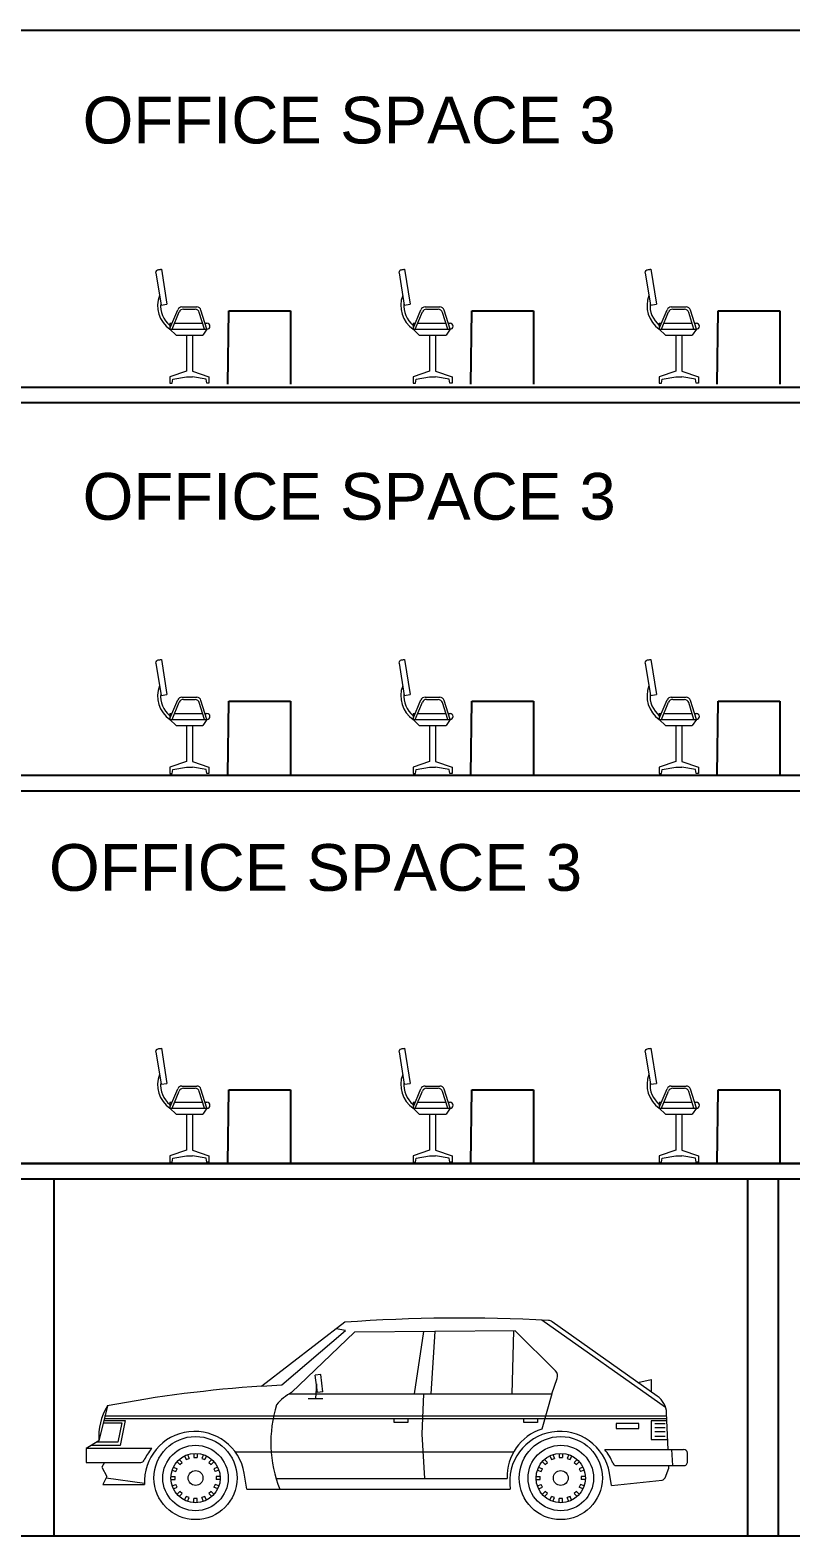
# Model space of a CAD drawing. Header units: millimetres. Extents: x 587797 to 2274247, y 1711 to 439204.
# Drawn here: x 968574 to 975924, y 232989 to 247540 of the extents above; entities that cross this region are included whole.
import ezdxf

# ---------------------------------------------------------------- set-up
doc = ezdxf.new("R2010")
doc.units = ezdxf.units.MM
doc.layers.add('finiture', color=7, linetype='Continuous', lineweight=20)
doc.styles.get("Standard").update_dxf_attribs({"font": 'arial.ttf'})

msp = doc.modelspace()

# ---------------------------------------------------------------- linework, layer by layer
for p, q in [((961716.654, 247539.945, -583.672), (981486.654, 247539.945, -583.672)), ((970483.237, 244118.407, -583.672), (970493.217, 244826.549, -583.672)), ((970493.217, 244826.549, -583.672), (971089.175, 244826.549, -583.672)), ((971089.175, 244826.549, -583.672), (971089.175, 244118.407, -583.672)), ((972832.693, 244118.407, -583.672), (972842.673, 244826.549, -583.672)), ((972842.673, 244826.549, -583.672), (973438.631, 244826.549, -583.672)), ((973438.631, 244826.549, -583.672), (973438.631, 244118.407, -583.672)), ((975211.515, 244118.407, -583.672), (975221.495, 244826.549, -583.672)), ((975221.495, 244826.549, -583.672), (975817.453, 244826.549, -583.672)), ((975817.453, 244826.549, -583.672), (975817.453, 244118.407, -583.672)), ((961716.654, 244089.945, -583.672), (984636.654, 244089.945, -583.672)), ((961716.654, 243939.945, -583.672), (984636.654, 243939.945, -583.672)), ((970483.237, 240347.112, -583.672), (970493.217, 241055.253, -583.672)), ((970493.217, 241055.253, -583.672), (971089.175, 241055.253, -583.672)), ((971089.175, 241055.253, -583.672), (971089.175, 240347.112, -583.672)), ((972832.693, 240347.112, -583.672), (972842.673, 241055.253, -583.672)), ((972842.673, 241055.253, -583.672), (973438.631, 241055.253, -583.672)), ((973438.631, 241055.253, -583.672), (973438.631, 240347.112, -583.672)), ((975211.515, 240347.112, -583.672), (975221.495, 241055.253, -583.672)), ((975221.495, 241055.253, -583.672), (975817.453, 241055.253, -583.672)), ((975817.453, 241055.253, -583.672), (975817.453, 240347.112, -583.672)), ((961716.654, 240339.945, -583.672), (981486.654, 240339.945, -583.672)), ((961716.654, 240189.945, -583.672), (981486.654, 240189.945, -583.672)), ((970483.237, 236589.945, -583.672), (970493.217, 237298.087, -583.672)), ((970493.217, 237298.087, -583.672), (971089.175, 237298.087, -583.672)), ((971089.175, 237298.087, -583.672), (971089.175, 236589.945, -583.672)), ((972832.693, 236589.945, -583.672), (972842.673, 237298.087, -583.672)), ((972842.673, 237298.087, -583.672), (973438.631, 237298.087, -583.672)), ((973438.631, 237298.087, -583.672), (973438.631, 236589.945, -583.672)), ((975211.515, 236589.945, -583.672), (975221.495, 237298.087, -583.672)), ((975221.495, 237298.087, -583.672), (975817.453, 237298.087, -583.672)), ((975817.453, 237298.087, -583.672), (975817.453, 236589.945, -583.672)), ((961454.571, 236589.03, -583.672), (1042054.571, 236589.03, -583.672)), ((961716.654, 236589.945, -583.672), (1041836.654, 236589.945, -583.672)), ((961684.571, 236439.03, -583.672), (1042054.571, 236439.03, -583.672)), ((968506.09, 236439.03, -583.672), (975506.09, 236439.03, -583.672)), ((968806.09, 232989.047, -583.672), (968806.09, 236439.03, -583.672)), ((975506.09, 236439.03, -583.672), (975506.09, 233589.03, -583.672)), ((975506.09, 236439.03, -583.672), (975506.09, 232989.047, -583.672)), ((975806.09, 232989.047, -583.672), (975806.09, 236439.03, -583.672)), ((957442.62, 232989.047, -583.672), (1042054.571, 232989.047, -583.672))]:
    msp.add_line(p, q)
at = {"layer": 'finiture', "linetype": 'Continuous'}
for p, q in [((969789.584, 245195.36, -583.672), (969838.855, 244881.495, -583.672)), ((969842.936, 245229.503, -583.672), (969896.155, 244890.49, -583.672)), ((972139.04, 245195.36, -583.672), (972188.311, 244881.495, -583.672)), ((972192.391, 245229.503, -583.672), (972245.61, 244890.49, -583.672)), ((974517.862, 245195.36, -583.672), (974567.133, 244881.495, -583.672)), ((974571.214, 245229.503, -583.672), (974624.433, 244890.49, -583.672)), ((969838.855, 244881.495, -583.672), (969896.155, 244890.49, -583.672)), ((969924.882, 244657.536, -583.672), (970000.513, 244838.056, -583.672)), ((969944.943, 244649.131, -583.672), (970014.982, 244816.305, -583.672)), ((970040.635, 244864.747, -583.672), (970183.211, 244864.747, -583.672)), ((970055.104, 244842.997, -583.672), (970167.243, 244842.997, -583.672)), ((970259.933, 244649.49, -583.672), (970208.746, 244812.526, -583.672)), ((970282.73, 244649.49, -583.672), (970224.715, 244834.276, -583.672)), ((972188.311, 244881.495, -583.672), (972245.61, 244890.49, -583.672)), ((972274.338, 244657.536, -583.672), (972349.968, 244838.056, -583.672)), ((972294.399, 244649.131, -583.672), (972364.438, 244816.305, -583.672)), ((972390.09, 244864.747, -583.672), (972532.667, 244864.747, -583.672)), ((972404.56, 244842.997, -583.672), (972516.698, 244842.997, -583.672)), ((972609.389, 244649.49, -583.672), (972558.202, 244812.526, -583.672)), ((972632.186, 244649.49, -583.672), (972574.17, 244834.276, -583.672)), ((974567.133, 244881.495, -583.672), (974624.433, 244890.49, -583.672)), ((974653.16, 244657.536, -583.672), (974728.791, 244838.056, -583.672)), ((974673.221, 244649.131, -583.672), (974743.261, 244816.305, -583.672)), ((974768.913, 244864.747, -583.672), (974911.489, 244864.747, -583.672)), ((974783.383, 244842.997, -583.672), (974895.521, 244842.997, -583.672)), ((974988.211, 244649.49, -583.672), (974937.024, 244812.526, -583.672)), ((975011.008, 244649.49, -583.672), (974952.993, 244834.276, -583.672)), ((969924.882, 244707.491, -583.672), (969924.882, 244649.49, -583.672)), ((969924.882, 244707.491, -583.672), (969945.811, 244707.491, -583.672)), ((969924.882, 244649.49, -583.672), (970282.73, 244649.49, -583.672)), ((969924.882, 244649.49, -583.672), (969984.291, 244591.886, -583.672)), ((969969.394, 244707.491, -583.672), (970241.723, 244707.491, -583.672)), ((970282.73, 244649.49, -583.672), (970242.68, 244591.886, -583.672)), ((970264.52, 244707.491, -583.672), (970282.73, 244707.491, -583.672)), ((972274.338, 244707.491, -583.672), (972274.338, 244649.49, -583.672)), ((972274.338, 244707.491, -583.672), (972295.267, 244707.491, -583.672)), ((972274.338, 244649.49, -583.672), (972632.186, 244649.49, -583.672)), ((972274.338, 244649.49, -583.672), (972333.747, 244591.886, -583.672)), ((972318.849, 244707.491, -583.672), (972591.178, 244707.491, -583.672)), ((972632.186, 244649.49, -583.672), (972592.136, 244591.886, -583.672)), ((972613.976, 244707.491, -583.672), (972632.186, 244707.491, -583.672)), ((974653.16, 244707.491, -583.672), (974653.16, 244649.49, -583.672)), ((974653.16, 244707.491, -583.672), (974674.089, 244707.491, -583.672)), ((974653.16, 244649.49, -583.672), (975011.008, 244649.49, -583.672)), ((974653.16, 244649.49, -583.672), (974712.569, 244591.886, -583.672)), ((974697.672, 244707.491, -583.672), (974970.001, 244707.491, -583.672)), ((975011.008, 244649.49, -583.672), (974970.958, 244591.886, -583.672)), ((974992.798, 244707.491, -583.672), (975011.008, 244707.491, -583.672)), ((969984.291, 244591.886, -583.672), (970242.68, 244591.886, -583.672)), ((970084.485, 244591.886, -583.672), (970084.485, 244243.721, -583.672)), ((970142.486, 244591.886, -583.672), (970142.486, 244243.721, -583.672)), ((972333.747, 244591.886, -583.672), (972592.136, 244591.886, -583.672)), ((972433.941, 244591.886, -583.672), (972433.941, 244243.721, -583.672)), ((972491.942, 244591.886, -583.672), (972491.942, 244243.721, -583.672)), ((974712.569, 244591.886, -583.672), (974970.958, 244591.886, -583.672)), ((974812.763, 244591.886, -583.672), (974812.763, 244243.721, -583.672)), ((974870.764, 244591.886, -583.672), (974870.764, 244243.721, -583.672)), ((970084.485, 244243.721, -583.672), (969924.882, 244189.084, -583.672)), ((969924.882, 244189.084, -583.672), (969924.882, 244127.478, -583.672)), ((969946.825, 244127.478, -583.672), (969953.611, 244166.619, -583.672)), ((969953.611, 244166.619, -583.672), (970084.485, 244189.084, -583.672)), ((970084.485, 244189.084, -583.672), (970142.486, 244189.084, -583.672)), ((970142.486, 244243.721, -583.672), (970302.089, 244189.084, -583.672)), ((970273.36, 244166.619, -583.672), (970142.486, 244189.084, -583.672)), ((970280.147, 244127.478, -583.672), (970273.36, 244166.619, -583.672)), ((970302.089, 244189.084, -583.672), (970302.089, 244127.478, -583.672)), ((972433.941, 244243.721, -583.672), (972274.338, 244189.084, -583.672)), ((972274.338, 244189.084, -583.672), (972274.338, 244127.478, -583.672)), ((972296.28, 244127.478, -583.672), (972303.067, 244166.619, -583.672)), ((972303.067, 244166.619, -583.672), (972433.941, 244189.084, -583.672)), ((972433.941, 244189.084, -583.672), (972491.942, 244189.084, -583.672)), ((972491.942, 244243.721, -583.672), (972651.545, 244189.084, -583.672)), ((972622.816, 244166.619, -583.672), (972491.942, 244189.084, -583.672)), ((972629.602, 244127.478, -583.672), (972622.816, 244166.619, -583.672)), ((972651.545, 244189.084, -583.672), (972651.545, 244127.478, -583.672)), ((974812.763, 244243.721, -583.672), (974653.16, 244189.084, -583.672)), ((974653.16, 244189.084, -583.672), (974653.16, 244127.478, -583.672)), ((974675.103, 244127.478, -583.672), (974681.889, 244166.619, -583.672)), ((974681.889, 244166.619, -583.672), (974812.763, 244189.084, -583.672)), ((974812.763, 244189.084, -583.672), (974870.764, 244189.084, -583.672)), ((974870.764, 244243.721, -583.672), (975030.367, 244189.084, -583.672)), ((975001.638, 244166.619, -583.672), (974870.764, 244189.084, -583.672)), ((975008.425, 244127.478, -583.672), (975001.638, 244166.619, -583.672)), ((975030.367, 244189.084, -583.672), (975030.367, 244127.478, -583.672)), ((969924.882, 244127.478, -583.672), (969946.825, 244127.478, -583.672)), ((970302.089, 244127.478, -583.672), (970280.147, 244127.478, -583.672)), ((972274.338, 244127.478, -583.672), (972296.28, 244127.478, -583.672)), ((972651.545, 244127.478, -583.672), (972629.602, 244127.478, -583.672)), ((974653.16, 244127.478, -583.672), (974675.103, 244127.478, -583.672)), ((975030.367, 244127.478, -583.672), (975008.425, 244127.478, -583.672)), ((969789.584, 241424.064, -583.672), (969838.855, 241110.199, -583.672)), ((969842.936, 241458.208, -583.672), (969896.155, 241119.194, -583.672)), ((972139.04, 241424.064, -583.672), (972188.311, 241110.199, -583.672)), ((972192.391, 241458.208, -583.672), (972245.61, 241119.194, -583.672)), ((974517.862, 241424.064, -583.672), (974567.133, 241110.199, -583.672)), ((974571.214, 241458.208, -583.672), (974624.433, 241119.194, -583.672)), ((969838.855, 241110.199, -583.672), (969896.155, 241119.194, -583.672)), ((972188.311, 241110.199, -583.672), (972245.61, 241119.194, -583.672)), ((974567.133, 241110.199, -583.672), (974624.433, 241119.194, -583.672)), ((969924.882, 240886.24, -583.672), (970000.513, 241066.76, -583.672)), ((969944.943, 240877.836, -583.672), (970014.982, 241045.009, -583.672)), ((970040.635, 241093.451, -583.672), (970183.211, 241093.451, -583.672)), ((970055.104, 241071.701, -583.672), (970167.243, 241071.701, -583.672)), ((970259.933, 240878.194, -583.672), (970208.746, 241041.23, -583.672)), ((970282.73, 240878.194, -583.672), (970224.715, 241062.981, -583.672)), ((972274.338, 240886.24, -583.672), (972349.968, 241066.76, -583.672)), ((972294.399, 240877.836, -583.672), (972364.438, 241045.009, -583.672)), ((972390.09, 241093.451, -583.672), (972532.667, 241093.451, -583.672)), ((972404.56, 241071.701, -583.672), (972516.698, 241071.701, -583.672)), ((972609.389, 240878.194, -583.672), (972558.202, 241041.23, -583.672)), ((972632.186, 240878.194, -583.672), (972574.17, 241062.981, -583.672)), ((974653.16, 240886.24, -583.672), (974728.791, 241066.76, -583.672)), ((974673.221, 240877.836, -583.672), (974743.261, 241045.009, -583.672)), ((974768.913, 241093.451, -583.672), (974911.489, 241093.451, -583.672)), ((974783.383, 241071.701, -583.672), (974895.521, 241071.701, -583.672)), ((974988.211, 240878.194, -583.672), (974937.024, 241041.23, -583.672)), ((975011.008, 240878.194, -583.672), (974952.993, 241062.981, -583.672)), ((969924.882, 240936.195, -583.672), (969924.882, 240878.194, -583.672)), ((969924.882, 240936.195, -583.672), (969945.811, 240936.195, -583.672)), ((969924.882, 240878.194, -583.672), (970282.73, 240878.194, -583.672)), ((969924.882, 240878.194, -583.672), (969984.291, 240820.59, -583.672)), ((969969.394, 240936.195, -583.672), (970241.723, 240936.195, -583.672)), ((969984.291, 240820.59, -583.672), (970242.68, 240820.59, -583.672)), ((970084.485, 240820.59, -583.672), (970084.485, 240472.425, -583.672)), ((970142.486, 240820.59, -583.672), (970142.486, 240472.425, -583.672)), ((970282.73, 240878.194, -583.672), (970242.68, 240820.59, -583.672)), ((970264.52, 240936.195, -583.672), (970282.73, 240936.195, -583.672)), ((972274.338, 240936.195, -583.672), (972274.338, 240878.194, -583.672)), ((972274.338, 240936.195, -583.672), (972295.267, 240936.195, -583.672)), ((972274.338, 240878.194, -583.672), (972632.186, 240878.194, -583.672)), ((972274.338, 240878.194, -583.672), (972333.747, 240820.59, -583.672)), ((972318.849, 240936.195, -583.672), (972591.178, 240936.195, -583.672)), ((972333.747, 240820.59, -583.672), (972592.136, 240820.59, -583.672)), ((972433.941, 240820.59, -583.672), (972433.941, 240472.425, -583.672)), ((972491.942, 240820.59, -583.672), (972491.942, 240472.425, -583.672)), ((972632.186, 240878.194, -583.672), (972592.136, 240820.59, -583.672)), ((972613.976, 240936.195, -583.672), (972632.186, 240936.195, -583.672)), ((974653.16, 240936.195, -583.672), (974653.16, 240878.194, -583.672)), ((974653.16, 240936.195, -583.672), (974674.089, 240936.195, -583.672)), ((974653.16, 240878.194, -583.672), (975011.008, 240878.194, -583.672)), ((974653.16, 240878.194, -583.672), (974712.569, 240820.59, -583.672)), ((974697.672, 240936.195, -583.672), (974970.001, 240936.195, -583.672)), ((974712.569, 240820.59, -583.672), (974970.958, 240820.59, -583.672)), ((974812.763, 240820.59, -583.672), (974812.763, 240472.425, -583.672)), ((974870.764, 240820.59, -583.672), (974870.764, 240472.425, -583.672)), ((975011.008, 240878.194, -583.672), (974970.958, 240820.59, -583.672)), ((974992.798, 240936.195, -583.672), (975011.008, 240936.195, -583.672)), ((970084.485, 240472.425, -583.672), (969924.882, 240417.788, -583.672)), ((969924.882, 240417.788, -583.672), (969924.882, 240356.182, -583.672)), ((969946.825, 240356.182, -583.672), (969953.611, 240395.323, -583.672)), ((969953.611, 240395.323, -583.672), (970084.485, 240417.788, -583.672)), ((970084.485, 240417.788, -583.672), (970142.486, 240417.788, -583.672)), ((970142.486, 240472.425, -583.672), (970302.089, 240417.788, -583.672)), ((970273.36, 240395.323, -583.672), (970142.486, 240417.788, -583.672)), ((970280.147, 240356.182, -583.672), (970273.36, 240395.323, -583.672)), ((970302.089, 240417.788, -583.672), (970302.089, 240356.182, -583.672)), ((972433.941, 240472.425, -583.672), (972274.338, 240417.788, -583.672)), ((972274.338, 240417.788, -583.672), (972274.338, 240356.182, -583.672)), ((972296.28, 240356.182, -583.672), (972303.067, 240395.323, -583.672)), ((972303.067, 240395.323, -583.672), (972433.941, 240417.788, -583.672)), ((972433.941, 240417.788, -583.672), (972491.942, 240417.788, -583.672)), ((972491.942, 240472.425, -583.672), (972651.545, 240417.788, -583.672)), ((972622.816, 240395.323, -583.672), (972491.942, 240417.788, -583.672)), ((972629.602, 240356.182, -583.672), (972622.816, 240395.323, -583.672)), ((972651.545, 240417.788, -583.672), (972651.545, 240356.182, -583.672)), ((974812.763, 240472.425, -583.672), (974653.16, 240417.788, -583.672)), ((974653.16, 240417.788, -583.672), (974653.16, 240356.182, -583.672)), ((974675.103, 240356.182, -583.672), (974681.889, 240395.323, -583.672)), ((974681.889, 240395.323, -583.672), (974812.763, 240417.788, -583.672)), ((974812.763, 240417.788, -583.672), (974870.764, 240417.788, -583.672)), ((974870.764, 240472.425, -583.672), (975030.367, 240417.788, -583.672)), ((975001.638, 240395.323, -583.672), (974870.764, 240417.788, -583.672)), ((975008.425, 240356.182, -583.672), (975001.638, 240395.323, -583.672)), ((975030.367, 240417.788, -583.672), (975030.367, 240356.182, -583.672)), ((969924.882, 240356.182, -583.672), (969946.825, 240356.182, -583.672)), ((970302.089, 240356.182, -583.672), (970280.147, 240356.182, -583.672)), ((972274.338, 240356.182, -583.672), (972296.28, 240356.182, -583.672)), ((972651.545, 240356.182, -583.672), (972629.602, 240356.182, -583.672)), ((974653.16, 240356.182, -583.672), (974675.103, 240356.182, -583.672)), ((975030.367, 240356.182, -583.672), (975008.425, 240356.182, -583.672)), ((969789.584, 237666.898, -583.672), (969838.855, 237353.033, -583.672)), ((969842.936, 237701.041, -583.672), (969896.155, 237362.028, -583.672)), ((972139.04, 237666.898, -583.672), (972188.311, 237353.033, -583.672)), ((972192.391, 237701.041, -583.672), (972245.61, 237362.028, -583.672)), ((974517.862, 237666.898, -583.672), (974567.133, 237353.033, -583.672)), ((974571.214, 237701.041, -583.672), (974624.433, 237362.028, -583.672)), ((969838.855, 237353.033, -583.672), (969896.155, 237362.028, -583.672)), ((970040.635, 237336.285, -583.672), (970183.211, 237336.285, -583.672)), ((972188.311, 237353.033, -583.672), (972245.61, 237362.028, -583.672)), ((972390.09, 237336.285, -583.672), (972532.667, 237336.285, -583.672)), ((974567.133, 237353.033, -583.672), (974624.433, 237362.028, -583.672)), ((974768.913, 237336.285, -583.672), (974911.489, 237336.285, -583.672)), ((969924.882, 237129.074, -583.672), (970000.513, 237309.594, -583.672)), ((969944.943, 237120.67, -583.672), (970014.982, 237287.843, -583.672)), ((970055.104, 237314.535, -583.672), (970167.243, 237314.535, -583.672)), ((970259.933, 237121.028, -583.672), (970208.746, 237284.064, -583.672)), ((970282.73, 237121.028, -583.672), (970224.715, 237305.815, -583.672)), ((972274.338, 237129.074, -583.672), (972349.968, 237309.594, -583.672)), ((972294.399, 237120.67, -583.672), (972364.438, 237287.843, -583.672)), ((972404.56, 237314.535, -583.672), (972516.698, 237314.535, -583.672)), ((972609.389, 237121.028, -583.672), (972558.202, 237284.064, -583.672)), ((972632.186, 237121.028, -583.672), (972574.17, 237305.815, -583.672)), ((974653.16, 237129.074, -583.672), (974728.791, 237309.594, -583.672)), ((974673.221, 237120.67, -583.672), (974743.261, 237287.843, -583.672)), ((974783.383, 237314.535, -583.672), (974895.521, 237314.535, -583.672)), ((974988.211, 237121.028, -583.672), (974937.024, 237284.064, -583.672)), ((975011.008, 237121.028, -583.672), (974952.993, 237305.815, -583.672)), ((969924.882, 237179.029, -583.672), (969924.882, 237121.028, -583.672)), ((969924.882, 237179.029, -583.672), (969945.811, 237179.029, -583.672)), ((969924.882, 237121.028, -583.672), (970282.73, 237121.028, -583.672)), ((969924.882, 237121.028, -583.672), (969984.291, 237063.424, -583.672)), ((969969.394, 237179.029, -583.672), (970241.723, 237179.029, -583.672)), ((969984.291, 237063.424, -583.672), (970242.68, 237063.424, -583.672)), ((970084.485, 237063.424, -583.672), (970084.485, 236715.259, -583.672)), ((970142.486, 237063.424, -583.672), (970142.486, 236715.259, -583.672)), ((970282.73, 237121.028, -583.672), (970242.68, 237063.424, -583.672)), ((970264.52, 237179.029, -583.672), (970282.73, 237179.029, -583.672)), ((972274.338, 237179.029, -583.672), (972274.338, 237121.028, -583.672)), ((972274.338, 237179.029, -583.672), (972295.267, 237179.029, -583.672)), ((972274.338, 237121.028, -583.672), (972632.186, 237121.028, -583.672)), ((972274.338, 237121.028, -583.672), (972333.747, 237063.424, -583.672)), ((972318.849, 237179.029, -583.672), (972591.178, 237179.029, -583.672)), ((972333.747, 237063.424, -583.672), (972592.136, 237063.424, -583.672)), ((972433.941, 237063.424, -583.672), (972433.941, 236715.259, -583.672)), ((972491.942, 237063.424, -583.672), (972491.942, 236715.259, -583.672)), ((972632.186, 237121.028, -583.672), (972592.136, 237063.424, -583.672)), ((972613.976, 237179.029, -583.672), (972632.186, 237179.029, -583.672)), ((974653.16, 237179.029, -583.672), (974653.16, 237121.028, -583.672)), ((974653.16, 237179.029, -583.672), (974674.089, 237179.029, -583.672)), ((974653.16, 237121.028, -583.672), (975011.008, 237121.028, -583.672)), ((974653.16, 237121.028, -583.672), (974712.569, 237063.424, -583.672)), ((974697.672, 237179.029, -583.672), (974970.001, 237179.029, -583.672)), ((974712.569, 237063.424, -583.672), (974970.958, 237063.424, -583.672)), ((974812.763, 237063.424, -583.672), (974812.763, 236715.259, -583.672)), ((974870.764, 237063.424, -583.672), (974870.764, 236715.259, -583.672)), ((975011.008, 237121.028, -583.672), (974970.958, 237063.424, -583.672)), ((974992.798, 237179.029, -583.672), (975011.008, 237179.029, -583.672)), ((970084.485, 236715.259, -583.672), (969924.882, 236660.622, -583.672)), ((969924.882, 236660.622, -583.672), (969924.882, 236599.016, -583.672)), ((969924.882, 236599.016, -583.672), (969946.825, 236599.016, -583.672)), ((969946.825, 236599.016, -583.672), (969953.611, 236638.157, -583.672)), ((969953.611, 236638.157, -583.672), (970084.485, 236660.622, -583.672)), ((970084.485, 236660.622, -583.672), (970142.486, 236660.622, -583.672)), ((970142.486, 236715.259, -583.672), (970302.089, 236660.622, -583.672)), ((970273.36, 236638.157, -583.672), (970142.486, 236660.622, -583.672)), ((970280.147, 236599.016, -583.672), (970273.36, 236638.157, -583.672)), ((970302.089, 236599.016, -583.672), (970280.147, 236599.016, -583.672)), ((970302.089, 236660.622, -583.672), (970302.089, 236599.016, -583.672)), ((972433.941, 236715.259, -583.672), (972274.338, 236660.622, -583.672)), ((972274.338, 236660.622, -583.672), (972274.338, 236599.016, -583.672)), ((972274.338, 236599.016, -583.672), (972296.28, 236599.016, -583.672)), ((972296.28, 236599.016, -583.672), (972303.067, 236638.157, -583.672)), ((972303.067, 236638.157, -583.672), (972433.941, 236660.622, -583.672)), ((972433.941, 236660.622, -583.672), (972491.942, 236660.622, -583.672)), ((972491.942, 236715.259, -583.672), (972651.545, 236660.622, -583.672)), ((972622.816, 236638.157, -583.672), (972491.942, 236660.622, -583.672)), ((972629.602, 236599.016, -583.672), (972622.816, 236638.157, -583.672)), ((972651.545, 236599.016, -583.672), (972629.602, 236599.016, -583.672)), ((972651.545, 236660.622, -583.672), (972651.545, 236599.016, -583.672)), ((974812.763, 236715.259, -583.672), (974653.16, 236660.622, -583.672)), ((974653.16, 236660.622, -583.672), (974653.16, 236599.016, -583.672)), ((974653.16, 236599.016, -583.672), (974675.103, 236599.016, -583.672)), ((974675.103, 236599.016, -583.672), (974681.889, 236638.157, -583.672)), ((974681.889, 236638.157, -583.672), (974812.763, 236660.622, -583.672)), ((974812.763, 236660.622, -583.672), (974870.764, 236660.622, -583.672)), ((974870.764, 236715.259, -583.672), (975030.367, 236660.622, -583.672)), ((975001.638, 236638.157, -583.672), (974870.764, 236660.622, -583.672)), ((975008.425, 236599.016, -583.672), (975001.638, 236638.157, -583.672)), ((975030.367, 236599.016, -583.672), (975008.425, 236599.016, -583.672)), ((975030.367, 236660.622, -583.672), (975030.367, 236599.016, -583.672))]:
    msp.add_line(p, q, dxfattribs=at)
at = {"layer": 'finiture'}
for p, q in [((971614.818, 235053.945, -583.672), (970811.453, 234435.336, -583.672)), ((974714.381, 234228.843, -583.672), (973518.898, 235074.376, -583.672)), ((974633.523, 234340.132, -583.672), (973618.884, 235057.857, -583.672)), ((971007.512, 234450.117, -583.672), (971620.904, 234975.26, -583.672)), ((971708.718, 234956.567, -583.672), (971100.108, 234374.475, -583.672)), ((971620.904, 234975.26, -583.672), (971530.047, 234988.736, -583.672)), ((973259.804, 234970.478, -583.672), (971708.718, 234956.567, -583.672)), ((972375.58, 234962.653, -583.672), (972284.289, 234360.999, -583.672)), ((972485.565, 234963.523, -583.672), (972446.875, 234360.999, -583.672)), ((973244.588, 234970.478, -583.672), (973229.808, 234360.999, -583.672)), ((973650.183, 234583.141, -583.672), (973259.804, 234970.478, -583.672)), ((970811.453, 234435.336, -583.672), (971007.512, 234450.117, -583.672)), ((971381.373, 234547.929, -583.672), (971328.771, 234540.973, -583.672)), ((971351.377, 234373.171, -583.672), (971328.771, 234540.973, -583.672)), ((971340.074, 234457.072, -583.672), (971331.38, 234316.222, -583.672)), ((971403.543, 234380.126, -583.672), (971381.373, 234547.929, -583.672)), ((973615.84, 234360.999, -583.672), (973667.138, 234509.239, -583.672)), ((974446.158, 234472.722, -583.672), (974573.532, 234500.544, -583.672)), ((974573.532, 234500.544, -583.672), (974573.966, 234382.3, -583.672)), ((971076.198, 234360.999, -583.672), (973615.84, 234360.999, -583.672)), ((971260.955, 234316.222, -583.672), (971401.804, 234316.222, -583.672)), ((971403.543, 234380.126, -583.672), (971351.377, 234373.171, -583.672)), ((972376.015, 234360.999, -583.672), (972359.061, 233973.227, -583.672)), ((973615.84, 234360.999, -583.672), (973518.028, 234021.481, -583.672)), ((974573.966, 234388.386, -583.672), (974573.966, 234388.386, -583.672)), ((969319.924, 234245.798, -583.672), (969239.066, 233906.28, -583.672)), ((969291.232, 234150.594, -583.672), (974724.815, 234150.594, -583.672)), ((969291.232, 234124.51, -583.672), (974726.119, 234124.51, -583.672)), ((972090.838, 234084.951, -583.672), (972090.838, 234124.51, -583.672)), ((972223.428, 234124.51, -583.672), (972223.428, 234084.951, -583.672)), ((973345.009, 234084.951, -583.672), (973345.009, 234124.51, -583.672)), ((973477.164, 234124.51, -583.672), (973477.164, 234084.951, -583.672)), ((974739.161, 233824.552, -583.672), (974723.511, 234175.373, -583.672)), ((969280.799, 234080.603, -583.672), (969458.6, 234080.603, -583.672)), ((969286.45, 234104.513, -583.672), (969493.378, 234104.513, -583.672)), ((969458.6, 234080.603, -583.672), (969420.779, 233893.673, -583.672)), ((969493.378, 234104.513, -583.672), (969445.124, 233862.373, -583.672)), ((972223.428, 234084.951, -583.672), (972090.838, 234084.951, -583.672)), ((973477.164, 234084.951, -583.672), (973345.009, 234084.951, -583.672)), ((974454.853, 234074.083, -583.672), (974237.057, 234074.083, -583.672)), ((974237.057, 234074.083, -583.672), (974237.057, 234027.567, -583.672)), ((974237.057, 234027.567, -583.672), (974455.287, 234027.567, -583.672)), ((974455.287, 234027.567, -583.672), (974454.853, 234074.083, -583.672)), ((974575.705, 234101.905, -583.672), (974575.705, 233919.756, -583.672)), ((974726.988, 234101.905, -583.672), (974575.705, 234101.905, -583.672)), ((974610.048, 234074.083, -583.672), (974710.034, 234074.083, -583.672)), ((974610.048, 234038.001, -583.672), (974710.034, 234038.001, -583.672)), ((974610.048, 233997.572, -583.672), (974710.034, 233997.572, -583.672)), ((969239.066, 233906.28, -583.672), (969115.17, 233832.377, -583.672)), ((969445.124, 233862.373, -583.672), (969166.032, 233862.373, -583.672)), ((969420.779, 233893.673, -583.672), (969218.199, 233893.673, -583.672)), ((972359.061, 233973.227, -583.672), (972385.144, 233543.722, -583.672)), ((974575.705, 233919.756, -583.672), (974735.248, 233919.756, -583.672)), ((974610.048, 233951.926, -583.672), (974710.034, 233951.926, -583.672)), ((969748.559, 233832.377, -583.672), (969115.17, 233832.377, -583.672)), ((969115.17, 233832.377, -583.672), (969115.17, 233699.787, -583.672)), ((969115.17, 233699.787, -583.672), (969642.922, 233699.787, -583.672)), ((969292.102, 233699.787, -583.672), (969267.757, 233654.576, -583.672)), ((969992.872, 233706.308, -583.672), (970021.129, 233678.051, -583.672)), ((970014.174, 233727.61, -583.672), (970042.431, 233699.353, -583.672)), ((970021.129, 233678.051, -583.672), (970042.431, 233699.353, -583.672)), ((970066.775, 233762.822, -583.672), (970081.99, 233725.871, -583.672)), ((970081.99, 233725.871, -583.672), (970109.812, 233737.173, -583.672)), ((970094.597, 233774.125, -583.672), (970109.812, 233737.173, -583.672)), ((970156.762, 233786.732, -583.672), (970156.762, 233746.737, -583.672)), ((970156.762, 233746.737, -583.672), (970187.193, 233746.737, -583.672)), ((970187.193, 233786.732, -583.672), (970187.193, 233746.737, -583.672)), ((970249.358, 233774.125, -583.672), (970233.708, 233737.173, -583.672)), ((970233.708, 233737.173, -583.672), (970261.965, 233725.871, -583.672)), ((970277.18, 233762.822, -583.672), (970261.965, 233725.871, -583.672)), ((970329.782, 233727.61, -583.672), (970301.525, 233699.353, -583.672)), ((970301.525, 233699.353, -583.672), (970322.826, 233678.051, -583.672)), ((970351.083, 233706.308, -583.672), (970322.826, 233678.051, -583.672)), ((970553.663, 233802.816, -583.672), (973247.631, 233802.816, -583.672)), ((973521.941, 233706.308, -583.672), (973550.198, 233678.051, -583.672)), ((973543.242, 233727.61, -583.672), (973571.499, 233699.353, -583.672)), ((973550.198, 233678.051, -583.672), (973571.499, 233699.353, -583.672)), ((973595.843, 233762.822, -583.672), (973611.059, 233725.871, -583.672)), ((973611.059, 233725.871, -583.672), (973639.315, 233737.173, -583.672)), ((973623.665, 233774.125, -583.672), (973639.315, 233737.173, -583.672)), ((973685.831, 233786.732, -583.672), (973685.831, 233746.737, -583.672)), ((973685.831, 233746.737, -583.672), (973716.261, 233746.737, -583.672)), ((973716.261, 233786.732, -583.672), (973716.261, 233746.737, -583.672)), ((973778.426, 233774.125, -583.672), (973763.211, 233737.173, -583.672)), ((973763.211, 233737.173, -583.672), (973791.033, 233725.871, -583.672)), ((973806.248, 233762.822, -583.672), (973791.033, 233725.871, -583.672)), ((973858.85, 233727.61, -583.672), (973830.593, 233699.353, -583.672)), ((973830.593, 233699.353, -583.672), (973851.894, 233678.051, -583.672)), ((973880.586, 233706.308, -583.672), (973851.894, 233678.051, -583.672)), ((974125.334, 233824.552, -583.672), (974888.27, 233824.552, -583.672)), ((974782.633, 233668.053, -583.672), (974775.677, 233824.552, -583.672)), ((974925.656, 233704.135, -583.672), (974923.917, 233789.34, -583.672)), ((969267.757, 233654.576, -583.672), (969315.142, 233563.72, -583.672)), ((969315.142, 233563.72, -583.672), (969277.321, 233484.166, -583.672)), ((969678.569, 233493.73, -583.672), (969307.752, 233548.07, -583.672)), ((969933.75, 233563.285, -583.672), (969973.745, 233563.285, -583.672)), ((969945.923, 233625.45, -583.672), (969982.874, 233610.235, -583.672)), ((969957.66, 233653.272, -583.672), (969994.611, 233638.057, -583.672)), ((969973.745, 233533.289, -583.672), (969973.745, 233563.285, -583.672)), ((969982.874, 233610.235, -583.672), (969994.611, 233638.057, -583.672)), ((970386.295, 233653.272, -583.672), (970349.344, 233638.057, -583.672)), ((970349.344, 233638.057, -583.672), (970361.081, 233610.235, -583.672)), ((970398.033, 233625.45, -583.672), (970361.081, 233610.235, -583.672)), ((970410.205, 233563.285, -583.672), (970370.211, 233563.285, -583.672)), ((970370.211, 233563.285, -583.672), (970370.211, 233533.289, -583.672)), ((970668.864, 233441.128, -583.672), (970642.781, 233594.585, -583.672)), ((970950.998, 233543.722, -583.672), (973183.293, 233543.722, -583.672)), ((973462.819, 233563.285, -583.672), (973502.813, 233563.285, -583.672)), ((973474.991, 233625.45, -583.672), (973511.942, 233610.235, -583.672)), ((973486.728, 233653.272, -583.672), (973523.68, 233638.057, -583.672)), ((973502.813, 233533.289, -583.672), (973502.813, 233563.285, -583.672)), ((973511.942, 233610.235, -583.672), (973523.68, 233638.057, -583.672)), ((973915.364, 233653.272, -583.672), (973878.412, 233638.057, -583.672)), ((973878.412, 233638.057, -583.672), (973890.15, 233610.235, -583.672)), ((973927.101, 233625.45, -583.672), (973890.15, 233610.235, -583.672)), ((973899.279, 233563.285, -583.672), (973899.279, 233533.289, -583.672)), ((973939.708, 233563.285, -583.672), (973899.279, 233563.285, -583.672)), ((974192.281, 233475.471, -583.672), (974171.849, 233594.585, -583.672)), ((974237.927, 233668.053, -583.672), (974890.009, 233668.053, -583.672)), ((974709.599, 233551.113, -583.672), (974744.377, 233642.404, -583.672)), ((974746.551, 233656.75, -583.672), (974746.116, 233668.053, -583.672)), ((969277.321, 233484.166, -583.672), (969679.004, 233484.166, -583.672)), ((969933.75, 233533.289, -583.672), (969973.745, 233533.289, -583.672)), ((969945.923, 233471.124, -583.672), (969982.874, 233486.339, -583.672)), ((969957.66, 233442.867, -583.672), (969994.611, 233458.517, -583.672)), ((969994.611, 233458.517, -583.672), (969982.874, 233486.339, -583.672)), ((969992.872, 233390.266, -583.672), (970021.129, 233418.523, -583.672)), ((970014.174, 233368.964, -583.672), (970042.431, 233397.221, -583.672)), ((970042.431, 233397.221, -583.672), (970021.129, 233418.523, -583.672)), ((970322.826, 233418.523, -583.672), (970301.525, 233397.221, -583.672)), ((970329.782, 233368.964, -583.672), (970301.525, 233397.221, -583.672)), ((970351.083, 233390.266, -583.672), (970322.826, 233418.523, -583.672)), ((970361.081, 233486.339, -583.672), (970349.344, 233458.517, -583.672)), ((970386.295, 233442.867, -583.672), (970349.344, 233458.517, -583.672)), ((970398.033, 233471.124, -583.672), (970361.081, 233486.339, -583.672)), ((970410.205, 233533.289, -583.672), (970370.211, 233533.289, -583.672)), ((970668.864, 233441.128, -583.672), (973212.419, 233441.128, -583.672)), ((973462.819, 233533.289, -583.672), (973502.813, 233533.289, -583.672)), ((973474.991, 233471.124, -583.672), (973511.942, 233486.339, -583.672)), ((973486.728, 233442.867, -583.672), (973523.68, 233458.517, -583.672)), ((973523.68, 233458.517, -583.672), (973511.942, 233486.339, -583.672)), ((973521.941, 233390.266, -583.672), (973550.198, 233418.523, -583.672)), ((973543.242, 233368.964, -583.672), (973571.499, 233397.221, -583.672)), ((973571.499, 233397.221, -583.672), (973550.198, 233418.523, -583.672)), ((973851.894, 233418.523, -583.672), (973830.593, 233397.221, -583.672)), ((973858.85, 233368.964, -583.672), (973830.593, 233397.221, -583.672)), ((973880.586, 233390.266, -583.672), (973851.894, 233418.523, -583.672)), ((973890.15, 233486.339, -583.672), (973878.412, 233458.517, -583.672)), ((973915.364, 233442.867, -583.672), (973878.412, 233458.517, -583.672)), ((973927.101, 233471.124, -583.672), (973890.15, 233486.339, -583.672)), ((973939.708, 233533.289, -583.672), (973899.279, 233533.289, -583.672)), ((974192.281, 233475.471, -583.672), (974680.038, 233528.072, -583.672)), ((970066.775, 233333.752, -583.672), (970081.99, 233370.703, -583.672)), ((970109.812, 233359.401, -583.672), (970081.99, 233370.703, -583.672)), ((970094.597, 233322.449, -583.672), (970109.812, 233359.401, -583.672)), ((970156.762, 233309.842, -583.672), (970156.762, 233349.837, -583.672)), ((970187.193, 233349.837, -583.672), (970156.762, 233349.837, -583.672)), ((970187.193, 233309.842, -583.672), (970187.193, 233349.837, -583.672)), ((970261.965, 233370.703, -583.672), (970233.708, 233359.401, -583.672)), ((970249.358, 233322.449, -583.672), (970233.708, 233359.401, -583.672)), ((970277.18, 233333.752, -583.672), (970261.965, 233370.703, -583.672)), ((973595.843, 233333.752, -583.672), (973611.059, 233370.703, -583.672)), ((973639.315, 233359.401, -583.672), (973611.059, 233370.703, -583.672)), ((973623.665, 233322.449, -583.672), (973639.315, 233359.401, -583.672)), ((973716.261, 233349.837, -583.672), (973685.831, 233349.837, -583.672)), ((973685.831, 233309.842, -583.672), (973685.831, 233349.837, -583.672)), ((973716.261, 233309.842, -583.672), (973716.261, 233349.837, -583.672)), ((973791.033, 233370.703, -583.672), (973763.211, 233359.401, -583.672)), ((973778.426, 233322.449, -583.672), (973763.211, 233359.401, -583.672)), ((973806.248, 233333.752, -583.672), (973791.033, 233370.703, -583.672))]:
    msp.add_line(p, q, dxfattribs=at)
for centre, radius in [((970171.978, 233548.07, -583.672), 401.683), ((970171.978, 233548.07, -583.672), 316.042), ((973701.046, 233548.07, -583.672), 401.683), ((973701.046, 233548.07, -583.672), 316.477), ((970171.978, 233548.07, -583.672), 238.227), ((973701.046, 233548.07, -583.672), 238.662), ((973701.046, 233548.07, -583.672), 238.662), ((970171.978, 233548.07, -583.672), 71.729), ((973701.046, 233548.07, -583.672), 71.729)]:
    msp.add_circle(centre, radius, dxfattribs=at)
at = {"layer": 'finiture', "linetype": 'Continuous'}
for centre, radius, start, end in [((970084.012, 244877.492, -583.672), 278.042, 159.2440411, 235.0876442), ((970084.012, 244877.492, -583.672), 249.041, 174.8516914, 230.2849925), ((972433.467, 244877.492, -583.672), 278.042, 159.2440411, 235.0876442), ((972433.467, 244877.492, -583.672), 249.041, 174.8516914, 230.2849925), ((974812.29, 244877.492, -583.672), 278.042, 159.2440411, 235.0876442), ((974812.29, 244877.492, -583.672), 249.041, 174.8516914, 230.2849925), ((970040.635, 244821.246, -583.672), 43.501, 90, 157.2681868), ((970055.104, 244799.496, -583.672), 43.501, 90, 157.2681868), ((970167.243, 244799.496, -583.672), 43.501, 17.430167, 90), ((970183.211, 244821.246, -583.672), 43.501, 17.430167, 90), ((972390.09, 244821.246, -583.672), 43.501, 90, 157.2681868), ((972404.56, 244799.496, -583.672), 43.501, 90, 157.2681868), ((972516.698, 244799.496, -583.672), 43.501, 17.430167, 90), ((972532.667, 244821.246, -583.672), 43.501, 17.430167, 90), ((974768.913, 244821.246, -583.672), 43.501, 90, 157.2681868), ((974783.383, 244799.496, -583.672), 43.501, 90, 157.2681868), ((974895.521, 244799.496, -583.672), 43.501, 17.430167, 90), ((974911.489, 244821.246, -583.672), 43.501, 17.430167, 90), ((970282.73, 244678.491, -583.672), 29.001, 270, 90), ((972632.186, 244678.491, -583.672), 29.001, 270, 90), ((975011.008, 244678.491, -583.672), 29.001, 270, 90), ((970084.012, 241106.196, -583.672), 278.042, 159.2440411, 235.0876442), ((970084.012, 241106.196, -583.672), 249.041, 174.8516914, 230.2849925), ((972433.467, 241106.196, -583.672), 278.042, 159.2440411, 235.0876442), ((972433.467, 241106.196, -583.672), 249.041, 174.8516914, 230.2849925), ((974812.29, 241106.196, -583.672), 278.042, 159.2440411, 235.0876442), ((974812.29, 241106.196, -583.672), 249.041, 174.8516914, 230.2849925), ((970040.635, 241049.95, -583.672), 43.501, 90, 157.2681868), ((970055.104, 241028.2, -583.672), 43.501, 90, 157.2681868), ((970167.243, 241028.2, -583.672), 43.501, 17.430167, 90), ((970183.211, 241049.95, -583.672), 43.501, 17.430167, 90), ((972390.09, 241049.95, -583.672), 43.501, 90, 157.2681868), ((972404.56, 241028.2, -583.672), 43.501, 90, 157.2681868), ((972516.698, 241028.2, -583.672), 43.501, 17.430167, 90), ((972532.667, 241049.95, -583.672), 43.501, 17.430167, 90), ((974768.913, 241049.95, -583.672), 43.501, 90, 157.2681868), ((974783.383, 241028.2, -583.672), 43.501, 90, 157.2681868), ((974895.521, 241028.2, -583.672), 43.501, 17.430167, 90), ((974911.489, 241049.95, -583.672), 43.501, 17.430167, 90), ((970282.73, 240907.195, -583.672), 29.001, 270, 90), ((972632.186, 240907.195, -583.672), 29.001, 270, 90), ((975011.008, 240907.195, -583.672), 29.001, 270, 90), ((970084.012, 237349.03, -583.672), 278.042, 159.2440411, 235.0876442), ((970084.012, 237349.03, -583.672), 249.041, 174.8516914, 230.2849925), ((970040.635, 237292.784, -583.672), 43.501, 90, 157.2681868), ((970183.211, 237292.784, -583.672), 43.501, 17.430167, 90), ((972433.467, 237349.03, -583.672), 278.042, 159.2440411, 235.0876442), ((972433.467, 237349.03, -583.672), 249.041, 174.8516914, 230.2849925), ((972390.09, 237292.784, -583.672), 43.501, 90, 157.2681868), ((972532.667, 237292.784, -583.672), 43.501, 17.430167, 90), ((974812.29, 237349.03, -583.672), 278.042, 159.2440411, 235.0876442), ((974812.29, 237349.03, -583.672), 249.041, 174.8516914, 230.2849925), ((974768.913, 237292.784, -583.672), 43.501, 90, 157.2681868), ((974911.489, 237292.784, -583.672), 43.501, 17.430167, 90), ((970055.104, 237271.034, -583.672), 43.501, 90, 157.2681868), ((970167.243, 237271.034, -583.672), 43.501, 17.430167, 90), ((972404.56, 237271.034, -583.672), 43.501, 90, 157.2681868), ((972516.698, 237271.034, -583.672), 43.501, 17.430167, 90), ((974783.383, 237271.034, -583.672), 43.501, 90, 157.2681868), ((974895.521, 237271.034, -583.672), 43.501, 17.430167, 90), ((970282.73, 237150.029, -583.672), 29.001, 270, 90), ((972632.186, 237150.029, -583.672), 29.001, 270, 90), ((975011.008, 237150.029, -583.672), 29.001, 270, 90)]:
    msp.add_arc(centre, radius, start, end, dxfattribs=at)
at = {"layer": 'finiture'}
for centre, radius, start, end in [((972734.013, 219303.227, -583.672), 15790.431, 86.923409, 94.064423), ((973577.164, 234998.368, -583.672), 72.66, 54.957775, 86.580475), ((973600.121, 234532.76, -583.672), 71.024, 340.659607, 45.181866), ((971598.818, 222275.958, -583.672), 12184.844, 93.704948, 100.779335), ((971316.674, 233961.849, -583.672), 466.006, 117.692719, 140.754425), ((974513.127, 234167.421, -583.672), 210.534, 2.16463, 55.119839), ((969801.151, 233951.803, -583.672), 563.926, 148.578156, 184.630249), ((972112.817, 233892.103, -583.672), 1213.112, 162.51123, 201.823593), ((970163.938, 233512.792, -583.672), 485.778, 9.693307, 183.378372), ((973666.772, 233561.122, -583.672), 483.793, 107.905869, 182.061096), ((973692.906, 233513.034, -583.672), 485.837, 9.663206, 188.511276), ((969642.731, 233735.628, -583.672), 35.841, 270.304718, 334.537354), ((970094.668, 233525.522, -583.672), 462.549, 138.440201, 155.107117), ((973749.116, 233510.439, -583.672), 490.109, 21.574547, 39.859261), ((974237.681, 233703.14, -583.672), 35.088, 200.837372, 270.402069), ((974887.53, 233788.154, -583.672), 36.406, 1.867292, 88.835602), ((974890.752, 233702.968, -583.672), 34.923, 268.780579, 1.914377), ((974675.347, 233564.576, -583.672), 36.803, 277.323486, 338.542725), ((974707.392, 233655.346, -583.672), 39.184, 340.714569, 2.054153)]:
    msp.add_arc(centre, radius, start, end, dxfattribs=at)
at = {"layer": 'finiture', "linetype": 'Continuous'}
for points in [[(969789.584, 245195.36, -583.672), (969798.159, 245217.458, -583.672), (969804.048, 245222.436, -583.672), (969819.015, 245226.173, -583.672), (969832.093, 245227.65, -583.672), (969842.959, 245229.356, -583.672)], [(972139.04, 245195.36, -583.672), (972147.614, 245217.458, -583.672), (972153.504, 245222.436, -583.672), (972168.47, 245226.173, -583.672), (972181.548, 245227.65, -583.672), (972192.415, 245229.356, -583.672)], [(974517.862, 245195.36, -583.672), (974526.437, 245217.458, -583.672), (974532.326, 245222.436, -583.672), (974547.293, 245226.173, -583.672), (974560.371, 245227.65, -583.672), (974571.237, 245229.356, -583.672)], [(969789.584, 241424.064, -583.672), (969798.159, 241446.162, -583.672), (969804.048, 241451.14, -583.672), (969819.015, 241454.877, -583.672), (969832.093, 241456.354, -583.672), (969842.959, 241458.06, -583.672)], [(972139.04, 241424.064, -583.672), (972147.614, 241446.162, -583.672), (972153.504, 241451.14, -583.672), (972168.47, 241454.877, -583.672), (972181.548, 241456.354, -583.672), (972192.415, 241458.06, -583.672)], [(974517.862, 241424.064, -583.672), (974526.437, 241446.162, -583.672), (974532.326, 241451.14, -583.672), (974547.293, 241454.877, -583.672), (974560.371, 241456.354, -583.672), (974571.237, 241458.06, -583.672)], [(969789.584, 237666.898, -583.672), (969798.159, 237688.996, -583.672), (969804.048, 237693.974, -583.672), (969819.015, 237697.711, -583.672), (969832.093, 237699.188, -583.672), (969842.959, 237700.894, -583.672)], [(972139.04, 237666.898, -583.672), (972147.614, 237688.996, -583.672), (972153.504, 237693.974, -583.672), (972168.47, 237697.711, -583.672), (972181.548, 237699.188, -583.672), (972192.415, 237700.894, -583.672)], [(974517.862, 237666.898, -583.672), (974526.437, 237688.996, -583.672), (974532.326, 237693.974, -583.672), (974547.293, 237697.711, -583.672), (974560.371, 237699.188, -583.672), (974571.237, 237700.894, -583.672)]]:
    msp.add_spline(points, degree=3, dxfattribs=at)

# ---------------------------------------------------------------- texts
for p in [(969080.836, 246444.694, -583.672), (969080.836, 242808.747, -583.672), (968756.043, 239222.655, -583.672)]:
    msp.add_text('OFFICE SPACE 3', height=451.5).set_placement(p)

doc.saveas('drawing.dxf')
